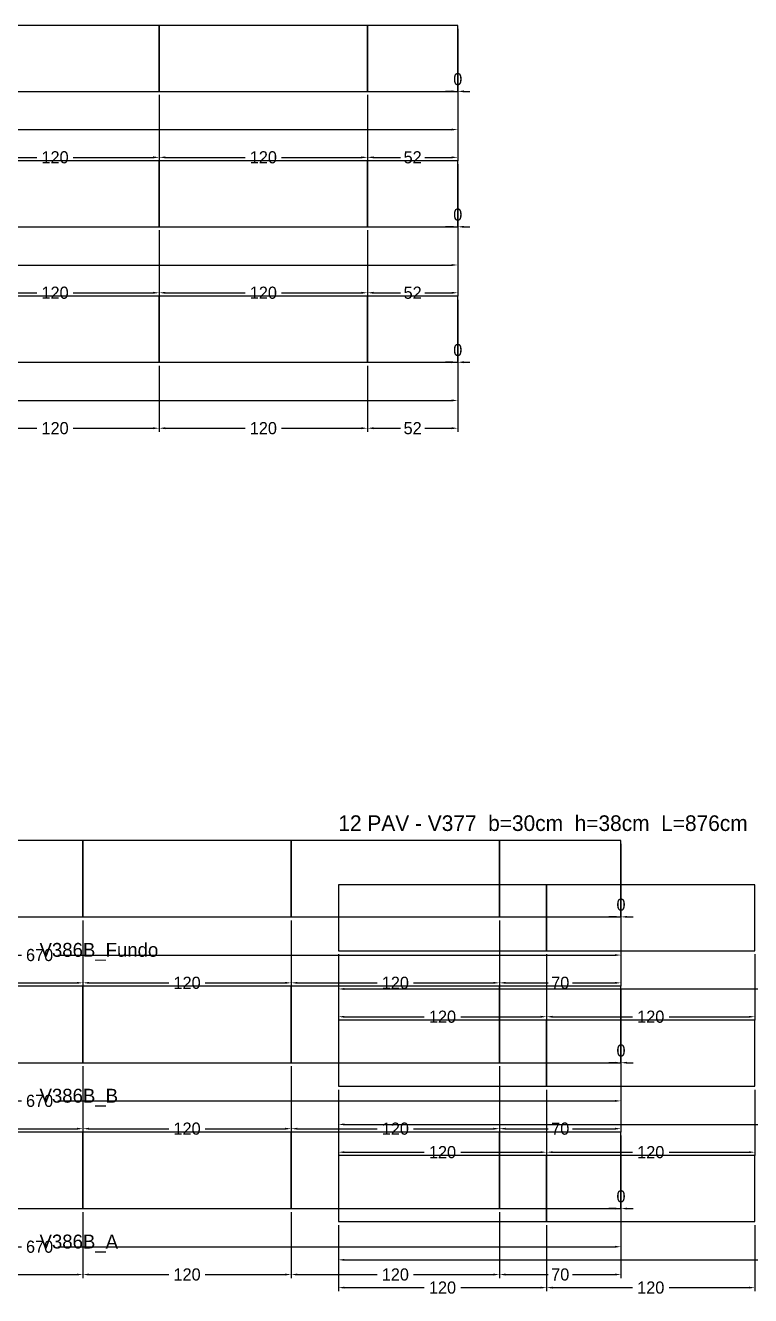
# Model space of a CAD drawing. Header units: metres. Extents: x 180 to 6304, y -11808 to -336.
# Drawn here: x 1199 to 1617, y -5176 to -4444 of the extents above; entities that cross this region are included whole.
import ezdxf

# ---------------------------------------------------------------- set-up
doc = ezdxf.new("R2010")
doc.units = ezdxf.units.M
doc.layers.add('COTA', color=3, linetype='Continuous')
doc.dimstyles.new('COTA_VIG', dxfattribs={"dimtxt": 7, "dimasz": 3.5, "dimexe": 2, "dimexo": 2, "dimgap": 1.5, "dimtad": 1, "dimdec": 1, "dimcen": 2.5, "dimclrd": 3, "dimclre": 3, "dimclrt": 3, "dimazin": 3, "dimtfac": 1, "dimtmove": 0, "dimatfit": 3})

# ---------------------------------------------------------------- blocks, each defined once
blk = doc.blocks.new('_CLOSEDFILLED')
at = {"color": 0, "linetype": 'BYBLOCK'}
blk.add_solid([(-1, 0.16), (0, 0), (-1, -0.16)], dxfattribs=at)
blk = doc.blocks.new('*D1075')
at = {"color": 3}
for p, q in [((796.02, -4640.5), (796.02, -4662.5)), ((1448.02, -4640.5), (1448.02, -4662.5)), ((799.52, -4660.5), (1111.52, -4660.5)), ((1132.52, -4660.5), (1444.52, -4660.5))]:
    blk.add_line(p, q, dxfattribs=at)
at = {"layer": 'Defpoints'}
for p in [(796.02, -4638.5), (1448.02, -4638.5), (796.02, -4660.5)]:
    blk.add_point(p, dxfattribs=at)
at = {"layer": 'COTA', "color": 3, "xscale": 3.5, "yscale": 3.5, "rotation": 180}
blk.add_blockref('_CLOSEDFILLED', (796.02, -4660.5), dxfattribs=at)
at = {"layer": 'COTA', "color": 3, "xscale": 3.5, "yscale": 3.5}
blk.add_blockref('_CLOSEDFILLED', (1448.02, -4660.5), dxfattribs=at)
at = {"layer": 'COTA', "color": 3, "insert": (1122.02, -4660.5), "char_height": 7, "attachment_point": 5}
blk.add_mtext('652', dxfattribs=at)
blk = doc.blocks.new('*D1079')
at = {"color": 3}
for p, q in [((1156.02, -4640.5), (1156.02, -4678.5)), ((1276.02, -4640.5), (1276.02, -4678.5)), ((1159.52, -4676.5), (1205.52, -4676.5)), ((1226.52, -4676.5), (1272.52, -4676.5))]:
    blk.add_line(p, q, dxfattribs=at)
at = {"layer": 'Defpoints'}
for p in [(1156.02, -4638.5), (1276.02, -4638.5), (1156.02, -4676.5)]:
    blk.add_point(p, dxfattribs=at)
at = {"layer": 'COTA', "color": 3, "xscale": 3.5, "yscale": 3.5, "rotation": 180}
blk.add_blockref('_CLOSEDFILLED', (1156.02, -4676.5), dxfattribs=at)
at = {"layer": 'COTA', "color": 3, "xscale": 3.5, "yscale": 3.5}
blk.add_blockref('_CLOSEDFILLED', (1276.02, -4676.5), dxfattribs=at)
at = {"layer": 'COTA', "color": 3, "insert": (1216.02, -4676.5), "char_height": 7, "attachment_point": 5}
blk.add_mtext('120', dxfattribs=at)
blk = doc.blocks.new('*D1080')
at = {"color": 3}
for p, q in [((1276.02, -4640.5), (1276.02, -4678.5)), ((1396.02, -4640.5), (1396.02, -4678.5)), ((1279.52, -4676.5), (1325.52, -4676.5)), ((1346.52, -4676.5), (1392.52, -4676.5))]:
    blk.add_line(p, q, dxfattribs=at)
at = {"layer": 'Defpoints'}
for p in [(1276.02, -4638.5), (1396.02, -4638.5), (1276.02, -4676.5)]:
    blk.add_point(p, dxfattribs=at)
at = {"layer": 'COTA', "color": 3, "xscale": 3.5, "yscale": 3.5, "rotation": 180}
blk.add_blockref('_CLOSEDFILLED', (1276.02, -4676.5), dxfattribs=at)
at = {"layer": 'COTA', "color": 3, "xscale": 3.5, "yscale": 3.5}
blk.add_blockref('_CLOSEDFILLED', (1396.02, -4676.5), dxfattribs=at)
at = {"layer": 'COTA', "color": 3, "insert": (1336.02, -4676.5), "char_height": 7, "attachment_point": 5}
blk.add_mtext('120', dxfattribs=at)
blk = doc.blocks.new('*D1081')
at = {"color": 3}
for p, q in [((1396.02, -4640.5), (1396.02, -4678.5)), ((1448.02, -4640.5), (1448.02, -4678.5)), ((1399.52, -4676.5), (1415.02, -4676.5)), ((1429.02, -4676.5), (1444.52, -4676.5))]:
    blk.add_line(p, q, dxfattribs=at)
at = {"layer": 'Defpoints'}
for p in [(1396.02, -4638.5), (1448.02, -4638.5), (1396.02, -4676.5)]:
    blk.add_point(p, dxfattribs=at)
at = {"layer": 'COTA', "color": 3, "xscale": 3.5, "yscale": 3.5, "rotation": 180}
blk.add_blockref('_CLOSEDFILLED', (1396.02, -4676.5), dxfattribs=at)
at = {"layer": 'COTA', "color": 3, "xscale": 3.5, "yscale": 3.5}
blk.add_blockref('_CLOSEDFILLED', (1448.02, -4676.5), dxfattribs=at)
at = {"layer": 'COTA', "color": 3, "insert": (1422.02, -4676.5), "char_height": 7, "attachment_point": 5}
blk.add_mtext('52', dxfattribs=at)
blk = doc.blocks.new('*D1083')
at = {"color": 3}
for p, q in [((796.02, -4562.5), (796.02, -4584.5)), ((1448.02, -4562.5), (1448.02, -4584.5)), ((799.52, -4582.5), (1111.52, -4582.5)), ((1132.52, -4582.5), (1444.52, -4582.5))]:
    blk.add_line(p, q, dxfattribs=at)
at = {"layer": 'Defpoints'}
for p in [(796.02, -4560.5), (1448.02, -4560.5), (796.02, -4582.5)]:
    blk.add_point(p, dxfattribs=at)
at = {"layer": 'COTA', "color": 3, "xscale": 3.5, "yscale": 3.5, "rotation": 180}
blk.add_blockref('_CLOSEDFILLED', (796.02, -4582.5), dxfattribs=at)
at = {"layer": 'COTA', "color": 3, "xscale": 3.5, "yscale": 3.5}
blk.add_blockref('_CLOSEDFILLED', (1448.02, -4582.5), dxfattribs=at)
at = {"layer": 'COTA', "color": 3, "insert": (1122.02, -4582.5), "char_height": 7, "attachment_point": 5}
blk.add_mtext('652', dxfattribs=at)
blk = doc.blocks.new('*D1087')
at = {"color": 3}
for p, q in [((1156.02, -4562.5), (1156.02, -4600.5)), ((1276.02, -4562.5), (1276.02, -4600.5)), ((1159.52, -4598.5), (1205.52, -4598.5)), ((1226.52, -4598.5), (1272.52, -4598.5))]:
    blk.add_line(p, q, dxfattribs=at)
at = {"layer": 'Defpoints'}
for p in [(1156.02, -4560.5), (1276.02, -4560.5), (1156.02, -4598.5)]:
    blk.add_point(p, dxfattribs=at)
at = {"layer": 'COTA', "color": 3, "xscale": 3.5, "yscale": 3.5, "rotation": 180}
blk.add_blockref('_CLOSEDFILLED', (1156.02, -4598.5), dxfattribs=at)
at = {"layer": 'COTA', "color": 3, "xscale": 3.5, "yscale": 3.5}
blk.add_blockref('_CLOSEDFILLED', (1276.02, -4598.5), dxfattribs=at)
at = {"layer": 'COTA', "color": 3, "insert": (1216.02, -4598.5), "char_height": 7, "attachment_point": 5}
blk.add_mtext('120', dxfattribs=at)
blk = doc.blocks.new('*D1088')
at = {"color": 3}
for p, q in [((1276.02, -4562.5), (1276.02, -4600.5)), ((1396.02, -4562.5), (1396.02, -4600.5)), ((1279.52, -4598.5), (1325.52, -4598.5)), ((1346.52, -4598.5), (1392.52, -4598.5))]:
    blk.add_line(p, q, dxfattribs=at)
at = {"layer": 'Defpoints'}
for p in [(1276.02, -4560.5), (1396.02, -4560.5), (1276.02, -4598.5)]:
    blk.add_point(p, dxfattribs=at)
at = {"layer": 'COTA', "color": 3, "xscale": 3.5, "yscale": 3.5, "rotation": 180}
blk.add_blockref('_CLOSEDFILLED', (1276.02, -4598.5), dxfattribs=at)
at = {"layer": 'COTA', "color": 3, "xscale": 3.5, "yscale": 3.5}
blk.add_blockref('_CLOSEDFILLED', (1396.02, -4598.5), dxfattribs=at)
at = {"layer": 'COTA', "color": 3, "insert": (1336.02, -4598.5), "char_height": 7, "attachment_point": 5}
blk.add_mtext('120', dxfattribs=at)
blk = doc.blocks.new('*D1089')
at = {"color": 3}
for p, q in [((1396.02, -4562.5), (1396.02, -4600.5)), ((1448.02, -4562.5), (1448.02, -4600.5)), ((1399.52, -4598.5), (1415.02, -4598.5)), ((1429.02, -4598.5), (1444.52, -4598.5))]:
    blk.add_line(p, q, dxfattribs=at)
at = {"layer": 'Defpoints'}
for p in [(1396.02, -4560.5), (1448.02, -4560.5), (1396.02, -4598.5)]:
    blk.add_point(p, dxfattribs=at)
at = {"layer": 'COTA', "color": 3, "xscale": 3.5, "yscale": 3.5, "rotation": 180}
blk.add_blockref('_CLOSEDFILLED', (1396.02, -4598.5), dxfattribs=at)
at = {"layer": 'COTA', "color": 3, "xscale": 3.5, "yscale": 3.5}
blk.add_blockref('_CLOSEDFILLED', (1448.02, -4598.5), dxfattribs=at)
at = {"layer": 'COTA', "color": 3, "insert": (1422.02, -4598.5), "char_height": 7, "attachment_point": 5}
blk.add_mtext('52', dxfattribs=at)
blk = doc.blocks.new('*D1091')
at = {"color": 3}
for p, q in [((796.02, -4484.5), (796.02, -4506.5)), ((1448.02, -4484.5), (1448.02, -4506.5)), ((799.52, -4504.5), (1111.52, -4504.5)), ((1132.52, -4504.5), (1444.52, -4504.5))]:
    blk.add_line(p, q, dxfattribs=at)
at = {"layer": 'Defpoints'}
for p in [(796.02, -4482.5), (1448.02, -4482.5), (796.02, -4504.5)]:
    blk.add_point(p, dxfattribs=at)
at = {"layer": 'COTA', "color": 3, "xscale": 3.5, "yscale": 3.5, "rotation": 180}
blk.add_blockref('_CLOSEDFILLED', (796.02, -4504.5), dxfattribs=at)
at = {"layer": 'COTA', "color": 3, "xscale": 3.5, "yscale": 3.5}
blk.add_blockref('_CLOSEDFILLED', (1448.02, -4504.5), dxfattribs=at)
at = {"layer": 'COTA', "color": 3, "insert": (1122.02, -4504.5), "char_height": 7, "attachment_point": 5}
blk.add_mtext('652', dxfattribs=at)
blk = doc.blocks.new('*D1095')
at = {"color": 3}
for p, q in [((1156.02, -4484.5), (1156.02, -4522.5)), ((1276.02, -4484.5), (1276.02, -4522.5)), ((1159.52, -4520.5), (1205.52, -4520.5)), ((1226.52, -4520.5), (1272.52, -4520.5))]:
    blk.add_line(p, q, dxfattribs=at)
at = {"layer": 'Defpoints'}
for p in [(1156.02, -4482.5), (1276.02, -4482.5), (1156.02, -4520.5)]:
    blk.add_point(p, dxfattribs=at)
at = {"layer": 'COTA', "color": 3, "xscale": 3.5, "yscale": 3.5, "rotation": 180}
blk.add_blockref('_CLOSEDFILLED', (1156.02, -4520.5), dxfattribs=at)
at = {"layer": 'COTA', "color": 3, "xscale": 3.5, "yscale": 3.5}
blk.add_blockref('_CLOSEDFILLED', (1276.02, -4520.5), dxfattribs=at)
at = {"layer": 'COTA', "color": 3, "insert": (1216.02, -4520.5), "char_height": 7, "attachment_point": 5}
blk.add_mtext('120', dxfattribs=at)
blk = doc.blocks.new('*D1096')
at = {"color": 3}
for p, q in [((1276.02, -4484.5), (1276.02, -4522.5)), ((1396.02, -4484.5), (1396.02, -4522.5)), ((1279.52, -4520.5), (1325.52, -4520.5)), ((1346.52, -4520.5), (1392.52, -4520.5))]:
    blk.add_line(p, q, dxfattribs=at)
at = {"layer": 'Defpoints'}
for p in [(1276.02, -4482.5), (1396.02, -4482.5), (1276.02, -4520.5)]:
    blk.add_point(p, dxfattribs=at)
at = {"layer": 'COTA', "color": 3, "xscale": 3.5, "yscale": 3.5, "rotation": 180}
blk.add_blockref('_CLOSEDFILLED', (1276.02, -4520.5), dxfattribs=at)
at = {"layer": 'COTA', "color": 3, "xscale": 3.5, "yscale": 3.5}
blk.add_blockref('_CLOSEDFILLED', (1396.02, -4520.5), dxfattribs=at)
at = {"layer": 'COTA', "color": 3, "insert": (1336.02, -4520.5), "char_height": 7, "attachment_point": 5}
blk.add_mtext('120', dxfattribs=at)
blk = doc.blocks.new('*D1097')
at = {"color": 3}
for p, q in [((1396.02, -4484.5), (1396.02, -4522.5)), ((1448.02, -4484.5), (1448.02, -4522.5)), ((1399.52, -4520.5), (1415.02, -4520.5)), ((1429.02, -4520.5), (1444.52, -4520.5))]:
    blk.add_line(p, q, dxfattribs=at)
at = {"layer": 'Defpoints'}
for p in [(1396.02, -4482.5), (1448.02, -4482.5), (1396.02, -4520.5)]:
    blk.add_point(p, dxfattribs=at)
at = {"layer": 'COTA', "color": 3, "xscale": 3.5, "yscale": 3.5, "rotation": 180}
blk.add_blockref('_CLOSEDFILLED', (1396.02, -4520.5), dxfattribs=at)
at = {"layer": 'COTA', "color": 3, "xscale": 3.5, "yscale": 3.5}
blk.add_blockref('_CLOSEDFILLED', (1448.02, -4520.5), dxfattribs=at)
at = {"layer": 'COTA', "color": 3, "insert": (1422.02, -4520.5), "char_height": 7, "attachment_point": 5}
blk.add_mtext('52', dxfattribs=at)
blk = doc.blocks.new('*D1171')
at = {"color": 3}
for p, q in [((1379.23, -5135.47), (1379.23, -5157.47)), ((2255.23, -5135.47), (2255.23, -5157.47)), ((1382.73, -5155.47), (1806.73, -5155.47)), ((1827.73, -5155.47), (2251.73, -5155.47))]:
    blk.add_line(p, q, dxfattribs=at)
at = {"layer": 'Defpoints'}
for p in [(1379.23, -5133.47), (2255.23, -5133.47), (1379.23, -5155.47)]:
    blk.add_point(p, dxfattribs=at)
at = {"layer": 'COTA', "color": 3, "xscale": 3.5, "yscale": 3.5, "rotation": 180}
blk.add_blockref('_CLOSEDFILLED', (1379.23, -5155.47), dxfattribs=at)
at = {"layer": 'COTA', "color": 3, "xscale": 3.5, "yscale": 3.5}
blk.add_blockref('_CLOSEDFILLED', (2255.23, -5155.47), dxfattribs=at)
at = {"layer": 'COTA', "color": 3, "insert": (1817.23, -5155.47), "char_height": 7, "attachment_point": 5}
blk.add_mtext('876', dxfattribs=at)
blk = doc.blocks.new('*D1172')
at = {"color": 3}
for p, q in [((1379.23, -5135.47), (1379.23, -5173.47)), ((1499.23, -5135.47), (1499.23, -5173.47)), ((1382.73, -5171.47), (1428.73, -5171.47)), ((1449.73, -5171.47), (1495.73, -5171.47))]:
    blk.add_line(p, q, dxfattribs=at)
at = {"layer": 'Defpoints'}
for p in [(1379.23, -5133.47), (1499.23, -5133.47), (1379.23, -5171.47)]:
    blk.add_point(p, dxfattribs=at)
at = {"layer": 'COTA', "color": 3, "xscale": 3.5, "yscale": 3.5, "rotation": 180}
blk.add_blockref('_CLOSEDFILLED', (1379.23, -5171.47), dxfattribs=at)
at = {"layer": 'COTA', "color": 3, "xscale": 3.5, "yscale": 3.5}
blk.add_blockref('_CLOSEDFILLED', (1499.23, -5171.47), dxfattribs=at)
at = {"layer": 'COTA', "color": 3, "insert": (1439.23, -5171.47), "char_height": 7, "attachment_point": 5}
blk.add_mtext('120', dxfattribs=at)
blk = doc.blocks.new('*D1173')
at = {"color": 3}
for p, q in [((1499.23, -5135.47), (1499.23, -5173.47)), ((1619.23, -5135.47), (1619.23, -5173.47)), ((1502.73, -5171.47), (1548.73, -5171.47)), ((1569.73, -5171.47), (1615.73, -5171.47))]:
    blk.add_line(p, q, dxfattribs=at)
at = {"layer": 'Defpoints'}
for p in [(1499.23, -5133.47), (1619.23, -5133.47), (1499.23, -5171.47)]:
    blk.add_point(p, dxfattribs=at)
at = {"layer": 'COTA', "color": 3, "xscale": 3.5, "yscale": 3.5, "rotation": 180}
blk.add_blockref('_CLOSEDFILLED', (1499.23, -5171.47), dxfattribs=at)
at = {"layer": 'COTA', "color": 3, "xscale": 3.5, "yscale": 3.5}
blk.add_blockref('_CLOSEDFILLED', (1619.23, -5171.47), dxfattribs=at)
at = {"layer": 'COTA', "color": 3, "insert": (1559.23, -5171.47), "char_height": 7, "attachment_point": 5}
blk.add_mtext('120', dxfattribs=at)
blk = doc.blocks.new('*D1181')
at = {"color": 3}
for p, q in [((1379.23, -5057.47), (1379.23, -5079.47)), ((2255.23, -5057.47), (2255.23, -5079.47)), ((1382.73, -5077.47), (1806.73, -5077.47)), ((1827.73, -5077.47), (2251.73, -5077.47))]:
    blk.add_line(p, q, dxfattribs=at)
at = {"layer": 'Defpoints'}
for p in [(1379.23, -5055.47), (2255.23, -5055.47), (1379.23, -5077.47)]:
    blk.add_point(p, dxfattribs=at)
at = {"layer": 'COTA', "color": 3, "xscale": 3.5, "yscale": 3.5, "rotation": 180}
blk.add_blockref('_CLOSEDFILLED', (1379.23, -5077.47), dxfattribs=at)
at = {"layer": 'COTA', "color": 3, "xscale": 3.5, "yscale": 3.5}
blk.add_blockref('_CLOSEDFILLED', (2255.23, -5077.47), dxfattribs=at)
at = {"layer": 'COTA', "color": 3, "insert": (1817.23, -5077.47), "char_height": 7, "attachment_point": 5}
blk.add_mtext('876', dxfattribs=at)
blk = doc.blocks.new('*D1182')
at = {"color": 3}
for p, q in [((1379.23, -5057.47), (1379.23, -5095.47)), ((1499.23, -5057.47), (1499.23, -5095.47)), ((1382.73, -5093.47), (1428.73, -5093.47)), ((1449.73, -5093.47), (1495.73, -5093.47))]:
    blk.add_line(p, q, dxfattribs=at)
at = {"layer": 'Defpoints'}
for p in [(1379.23, -5055.47), (1499.23, -5055.47), (1379.23, -5093.47)]:
    blk.add_point(p, dxfattribs=at)
at = {"layer": 'COTA', "color": 3, "xscale": 3.5, "yscale": 3.5, "rotation": 180}
blk.add_blockref('_CLOSEDFILLED', (1379.23, -5093.47), dxfattribs=at)
at = {"layer": 'COTA', "color": 3, "xscale": 3.5, "yscale": 3.5}
blk.add_blockref('_CLOSEDFILLED', (1499.23, -5093.47), dxfattribs=at)
at = {"layer": 'COTA', "color": 3, "insert": (1439.23, -5093.47), "char_height": 7, "attachment_point": 5}
blk.add_mtext('120', dxfattribs=at)
blk = doc.blocks.new('*D1183')
at = {"color": 3}
for p, q in [((1499.23, -5057.47), (1499.23, -5095.47)), ((1619.23, -5057.47), (1619.23, -5095.47)), ((1502.73, -5093.47), (1548.73, -5093.47)), ((1569.73, -5093.47), (1615.73, -5093.47))]:
    blk.add_line(p, q, dxfattribs=at)
at = {"layer": 'Defpoints'}
for p in [(1499.23, -5055.47), (1619.23, -5055.47), (1499.23, -5093.47)]:
    blk.add_point(p, dxfattribs=at)
at = {"layer": 'COTA', "color": 3, "xscale": 3.5, "yscale": 3.5, "rotation": 180}
blk.add_blockref('_CLOSEDFILLED', (1499.23, -5093.47), dxfattribs=at)
at = {"layer": 'COTA', "color": 3, "xscale": 3.5, "yscale": 3.5}
blk.add_blockref('_CLOSEDFILLED', (1619.23, -5093.47), dxfattribs=at)
at = {"layer": 'COTA', "color": 3, "insert": (1559.23, -5093.47), "char_height": 7, "attachment_point": 5}
blk.add_mtext('120', dxfattribs=at)
blk = doc.blocks.new('*D1191')
at = {"color": 3}
for p, q in [((1379.23, -4979.47), (1379.23, -5001.47)), ((2255.23, -4979.47), (2255.23, -5001.47)), ((1382.73, -4999.47), (1806.73, -4999.47)), ((1827.73, -4999.47), (2251.73, -4999.47))]:
    blk.add_line(p, q, dxfattribs=at)
at = {"layer": 'Defpoints'}
for p in [(1379.23, -4977.47), (2255.23, -4977.47), (1379.23, -4999.47)]:
    blk.add_point(p, dxfattribs=at)
at = {"layer": 'COTA', "color": 3, "xscale": 3.5, "yscale": 3.5, "rotation": 180}
blk.add_blockref('_CLOSEDFILLED', (1379.23, -4999.47), dxfattribs=at)
at = {"layer": 'COTA', "color": 3, "xscale": 3.5, "yscale": 3.5}
blk.add_blockref('_CLOSEDFILLED', (2255.23, -4999.47), dxfattribs=at)
at = {"layer": 'COTA', "color": 3, "insert": (1817.23, -4999.47), "char_height": 7, "attachment_point": 5}
blk.add_mtext('876', dxfattribs=at)
blk = doc.blocks.new('*D1192')
at = {"color": 3}
for p, q in [((1379.23, -4979.47), (1379.23, -5017.47)), ((1499.23, -4979.47), (1499.23, -5017.47)), ((1382.73, -5015.47), (1428.73, -5015.47)), ((1449.73, -5015.47), (1495.73, -5015.47))]:
    blk.add_line(p, q, dxfattribs=at)
at = {"layer": 'Defpoints'}
for p in [(1379.23, -4977.47), (1499.23, -4977.47), (1379.23, -5015.47)]:
    blk.add_point(p, dxfattribs=at)
at = {"layer": 'COTA', "color": 3, "xscale": 3.5, "yscale": 3.5, "rotation": 180}
blk.add_blockref('_CLOSEDFILLED', (1379.23, -5015.47), dxfattribs=at)
at = {"layer": 'COTA', "color": 3, "xscale": 3.5, "yscale": 3.5}
blk.add_blockref('_CLOSEDFILLED', (1499.23, -5015.47), dxfattribs=at)
at = {"layer": 'COTA', "color": 3, "insert": (1439.23, -5015.47), "char_height": 7, "attachment_point": 5}
blk.add_mtext('120', dxfattribs=at)
blk = doc.blocks.new('*D1193')
at = {"color": 3}
for p, q in [((1499.23, -4979.47), (1499.23, -5017.47)), ((1619.23, -4979.47), (1619.23, -5017.47)), ((1502.73, -5015.47), (1548.73, -5015.47)), ((1569.73, -5015.47), (1615.73, -5015.47))]:
    blk.add_line(p, q, dxfattribs=at)
at = {"layer": 'Defpoints'}
for p in [(1499.23, -4977.47), (1619.23, -4977.47), (1499.23, -5015.47)]:
    blk.add_point(p, dxfattribs=at)
at = {"layer": 'COTA', "color": 3, "xscale": 3.5, "yscale": 3.5, "rotation": 180}
blk.add_blockref('_CLOSEDFILLED', (1499.23, -5015.47), dxfattribs=at)
at = {"layer": 'COTA', "color": 3, "xscale": 3.5, "yscale": 3.5}
blk.add_blockref('_CLOSEDFILLED', (1619.23, -5015.47), dxfattribs=at)
at = {"layer": 'COTA', "color": 3, "insert": (1559.23, -5015.47), "char_height": 7, "attachment_point": 5}
blk.add_mtext('120', dxfattribs=at)
blk = doc.blocks.new('*D1369')
at = {"color": 3}
for p, q in [((872.07, -5127.94), (872.07, -5149.94)), ((1542.07, -5127.94), (1542.07, -5149.94)), ((875.57, -5147.94), (1196.57, -5147.94)), ((1217.57, -5147.94), (1538.57, -5147.94))]:
    blk.add_line(p, q, dxfattribs=at)
at = {"layer": 'Defpoints'}
for p in [(872.07, -5125.94), (1542.07, -5125.94), (872.07, -5147.94)]:
    blk.add_point(p, dxfattribs=at)
at = {"layer": 'COTA', "color": 3, "xscale": 3.5, "yscale": 3.5, "rotation": 180}
blk.add_blockref('_CLOSEDFILLED', (872.07, -5147.94), dxfattribs=at)
at = {"layer": 'COTA', "color": 3, "xscale": 3.5, "yscale": 3.5}
blk.add_blockref('_CLOSEDFILLED', (1542.07, -5147.94), dxfattribs=at)
at = {"layer": 'COTA', "color": 3, "insert": (1207.07, -5147.94), "char_height": 7, "attachment_point": 5}
blk.add_mtext('670', dxfattribs=at)
blk = doc.blocks.new('*D1372')
at = {"color": 3}
for p, q in [((1112.07, -5127.94), (1112.07, -5165.94)), ((1232.07, -5127.94), (1232.07, -5165.94)), ((1115.57, -5163.94), (1161.57, -5163.94)), ((1182.57, -5163.94), (1228.57, -5163.94))]:
    blk.add_line(p, q, dxfattribs=at)
at = {"layer": 'Defpoints'}
for p in [(1112.07, -5125.94), (1232.07, -5125.94), (1112.07, -5163.94)]:
    blk.add_point(p, dxfattribs=at)
at = {"layer": 'COTA', "color": 3, "xscale": 3.5, "yscale": 3.5, "rotation": 180}
blk.add_blockref('_CLOSEDFILLED', (1112.07, -5163.94), dxfattribs=at)
at = {"layer": 'COTA', "color": 3, "xscale": 3.5, "yscale": 3.5}
blk.add_blockref('_CLOSEDFILLED', (1232.07, -5163.94), dxfattribs=at)
at = {"layer": 'COTA', "color": 3, "insert": (1172.07, -5163.94), "char_height": 7, "attachment_point": 5}
blk.add_mtext('120', dxfattribs=at)
blk = doc.blocks.new('*D1373')
at = {"color": 3}
for p, q in [((1232.07, -5127.94), (1232.07, -5165.94)), ((1352.07, -5127.94), (1352.07, -5165.94)), ((1235.57, -5163.94), (1281.57, -5163.94)), ((1302.57, -5163.94), (1348.57, -5163.94))]:
    blk.add_line(p, q, dxfattribs=at)
at = {"layer": 'Defpoints'}
for p in [(1232.07, -5125.94), (1352.07, -5125.94), (1232.07, -5163.94)]:
    blk.add_point(p, dxfattribs=at)
at = {"layer": 'COTA', "color": 3, "xscale": 3.5, "yscale": 3.5, "rotation": 180}
blk.add_blockref('_CLOSEDFILLED', (1232.07, -5163.94), dxfattribs=at)
at = {"layer": 'COTA', "color": 3, "xscale": 3.5, "yscale": 3.5}
blk.add_blockref('_CLOSEDFILLED', (1352.07, -5163.94), dxfattribs=at)
at = {"layer": 'COTA', "color": 3, "insert": (1292.07, -5163.94), "char_height": 7, "attachment_point": 5}
blk.add_mtext('120', dxfattribs=at)
blk = doc.blocks.new('*D1374')
at = {"color": 3}
for p, q in [((1352.07, -5127.94), (1352.07, -5165.94)), ((1472.07, -5127.94), (1472.07, -5165.94)), ((1355.57, -5163.94), (1401.57, -5163.94)), ((1422.57, -5163.94), (1468.57, -5163.94))]:
    blk.add_line(p, q, dxfattribs=at)
at = {"layer": 'Defpoints'}
for p in [(1352.07, -5125.94), (1472.07, -5125.94), (1352.07, -5163.94)]:
    blk.add_point(p, dxfattribs=at)
at = {"layer": 'COTA', "color": 3, "xscale": 3.5, "yscale": 3.5, "rotation": 180}
blk.add_blockref('_CLOSEDFILLED', (1352.07, -5163.94), dxfattribs=at)
at = {"layer": 'COTA', "color": 3, "xscale": 3.5, "yscale": 3.5}
blk.add_blockref('_CLOSEDFILLED', (1472.07, -5163.94), dxfattribs=at)
at = {"layer": 'COTA', "color": 3, "insert": (1412.07, -5163.94), "char_height": 7, "attachment_point": 5}
blk.add_mtext('120', dxfattribs=at)
blk = doc.blocks.new('*D1375')
at = {"color": 3}
for p, q in [((1472.07, -5127.94), (1472.07, -5165.94)), ((1542.07, -5127.94), (1542.07, -5165.94)), ((1475.57, -5163.94), (1500.07, -5163.94)), ((1514.07, -5163.94), (1538.57, -5163.94))]:
    blk.add_line(p, q, dxfattribs=at)
at = {"layer": 'Defpoints'}
for p in [(1472.07, -5125.94), (1542.07, -5125.94), (1472.07, -5163.94)]:
    blk.add_point(p, dxfattribs=at)
at = {"layer": 'COTA', "color": 3, "xscale": 3.5, "yscale": 3.5, "rotation": 180}
blk.add_blockref('_CLOSEDFILLED', (1472.07, -5163.94), dxfattribs=at)
at = {"layer": 'COTA', "color": 3, "xscale": 3.5, "yscale": 3.5}
blk.add_blockref('_CLOSEDFILLED', (1542.07, -5163.94), dxfattribs=at)
at = {"layer": 'COTA', "color": 3, "insert": (1507.07, -5163.94), "char_height": 7, "attachment_point": 5}
blk.add_mtext('70', dxfattribs=at)
blk = doc.blocks.new('*D1377')
at = {"color": 3}
for p, q in [((872.07, -5043.94), (872.07, -5065.94)), ((1542.07, -5043.94), (1542.07, -5065.94)), ((875.57, -5063.94), (1196.57, -5063.94)), ((1217.57, -5063.94), (1538.57, -5063.94))]:
    blk.add_line(p, q, dxfattribs=at)
at = {"layer": 'Defpoints'}
for p in [(872.07, -5041.94), (1542.07, -5041.94), (872.07, -5063.94)]:
    blk.add_point(p, dxfattribs=at)
at = {"layer": 'COTA', "color": 3, "xscale": 3.5, "yscale": 3.5, "rotation": 180}
blk.add_blockref('_CLOSEDFILLED', (872.07, -5063.94), dxfattribs=at)
at = {"layer": 'COTA', "color": 3, "xscale": 3.5, "yscale": 3.5}
blk.add_blockref('_CLOSEDFILLED', (1542.07, -5063.94), dxfattribs=at)
at = {"layer": 'COTA', "color": 3, "insert": (1207.07, -5063.94), "char_height": 7, "attachment_point": 5}
blk.add_mtext('670', dxfattribs=at)
blk = doc.blocks.new('*D1380')
at = {"color": 3}
for p, q in [((1112.07, -5043.94), (1112.07, -5081.94)), ((1232.07, -5043.94), (1232.07, -5081.94)), ((1115.57, -5079.94), (1161.57, -5079.94)), ((1182.57, -5079.94), (1228.57, -5079.94))]:
    blk.add_line(p, q, dxfattribs=at)
at = {"layer": 'Defpoints'}
for p in [(1112.07, -5041.94), (1232.07, -5041.94), (1112.07, -5079.94)]:
    blk.add_point(p, dxfattribs=at)
at = {"layer": 'COTA', "color": 3, "xscale": 3.5, "yscale": 3.5, "rotation": 180}
blk.add_blockref('_CLOSEDFILLED', (1112.07, -5079.94), dxfattribs=at)
at = {"layer": 'COTA', "color": 3, "xscale": 3.5, "yscale": 3.5}
blk.add_blockref('_CLOSEDFILLED', (1232.07, -5079.94), dxfattribs=at)
at = {"layer": 'COTA', "color": 3, "insert": (1172.07, -5079.94), "char_height": 7, "attachment_point": 5}
blk.add_mtext('120', dxfattribs=at)
blk = doc.blocks.new('*D1381')
at = {"color": 3}
for p, q in [((1232.07, -5043.94), (1232.07, -5081.94)), ((1352.07, -5043.94), (1352.07, -5081.94)), ((1235.57, -5079.94), (1281.57, -5079.94)), ((1302.57, -5079.94), (1348.57, -5079.94))]:
    blk.add_line(p, q, dxfattribs=at)
at = {"layer": 'Defpoints'}
for p in [(1232.07, -5041.94), (1352.07, -5041.94), (1232.07, -5079.94)]:
    blk.add_point(p, dxfattribs=at)
at = {"layer": 'COTA', "color": 3, "xscale": 3.5, "yscale": 3.5, "rotation": 180}
blk.add_blockref('_CLOSEDFILLED', (1232.07, -5079.94), dxfattribs=at)
at = {"layer": 'COTA', "color": 3, "xscale": 3.5, "yscale": 3.5}
blk.add_blockref('_CLOSEDFILLED', (1352.07, -5079.94), dxfattribs=at)
at = {"layer": 'COTA', "color": 3, "insert": (1292.07, -5079.94), "char_height": 7, "attachment_point": 5}
blk.add_mtext('120', dxfattribs=at)
blk = doc.blocks.new('*D1382')
at = {"color": 3}
for p, q in [((1352.07, -5043.94), (1352.07, -5081.94)), ((1472.07, -5043.94), (1472.07, -5081.94)), ((1355.57, -5079.94), (1401.57, -5079.94)), ((1422.57, -5079.94), (1468.57, -5079.94))]:
    blk.add_line(p, q, dxfattribs=at)
at = {"layer": 'Defpoints'}
for p in [(1352.07, -5041.94), (1472.07, -5041.94), (1352.07, -5079.94)]:
    blk.add_point(p, dxfattribs=at)
at = {"layer": 'COTA', "color": 3, "xscale": 3.5, "yscale": 3.5, "rotation": 180}
blk.add_blockref('_CLOSEDFILLED', (1352.07, -5079.94), dxfattribs=at)
at = {"layer": 'COTA', "color": 3, "xscale": 3.5, "yscale": 3.5}
blk.add_blockref('_CLOSEDFILLED', (1472.07, -5079.94), dxfattribs=at)
at = {"layer": 'COTA', "color": 3, "insert": (1412.07, -5079.94), "char_height": 7, "attachment_point": 5}
blk.add_mtext('120', dxfattribs=at)
blk = doc.blocks.new('*D1383')
at = {"color": 3}
for p, q in [((1472.07, -5043.94), (1472.07, -5081.94)), ((1542.07, -5043.94), (1542.07, -5081.94)), ((1475.57, -5079.94), (1500.07, -5079.94)), ((1514.07, -5079.94), (1538.57, -5079.94))]:
    blk.add_line(p, q, dxfattribs=at)
at = {"layer": 'Defpoints'}
for p in [(1472.07, -5041.94), (1542.07, -5041.94), (1472.07, -5079.94)]:
    blk.add_point(p, dxfattribs=at)
at = {"layer": 'COTA', "color": 3, "xscale": 3.5, "yscale": 3.5, "rotation": 180}
blk.add_blockref('_CLOSEDFILLED', (1472.07, -5079.94), dxfattribs=at)
at = {"layer": 'COTA', "color": 3, "xscale": 3.5, "yscale": 3.5}
blk.add_blockref('_CLOSEDFILLED', (1542.07, -5079.94), dxfattribs=at)
at = {"layer": 'COTA', "color": 3, "insert": (1507.07, -5079.94), "char_height": 7, "attachment_point": 5}
blk.add_mtext('70', dxfattribs=at)
blk = doc.blocks.new('*D1385')
at = {"color": 3}
for p, q in [((872.07, -4959.94), (872.07, -4981.94)), ((1542.07, -4959.94), (1542.07, -4981.94)), ((875.57, -4979.94), (1196.57, -4979.94)), ((1217.57, -4979.94), (1538.57, -4979.94))]:
    blk.add_line(p, q, dxfattribs=at)
at = {"layer": 'Defpoints'}
for p in [(872.07, -4957.94), (1542.07, -4957.94), (872.07, -4979.94)]:
    blk.add_point(p, dxfattribs=at)
at = {"layer": 'COTA', "color": 3, "xscale": 3.5, "yscale": 3.5, "rotation": 180}
blk.add_blockref('_CLOSEDFILLED', (872.07, -4979.94), dxfattribs=at)
at = {"layer": 'COTA', "color": 3, "xscale": 3.5, "yscale": 3.5}
blk.add_blockref('_CLOSEDFILLED', (1542.07, -4979.94), dxfattribs=at)
at = {"layer": 'COTA', "color": 3, "insert": (1207.07, -4979.94), "char_height": 7, "attachment_point": 5}
blk.add_mtext('670', dxfattribs=at)
blk = doc.blocks.new('*D1388')
at = {"color": 3}
for p, q in [((1112.07, -4959.94), (1112.07, -4997.94)), ((1232.07, -4959.94), (1232.07, -4997.94)), ((1115.57, -4995.94), (1161.57, -4995.94)), ((1182.57, -4995.94), (1228.57, -4995.94))]:
    blk.add_line(p, q, dxfattribs=at)
at = {"layer": 'Defpoints'}
for p in [(1112.07, -4957.94), (1232.07, -4957.94), (1112.07, -4995.94)]:
    blk.add_point(p, dxfattribs=at)
at = {"layer": 'COTA', "color": 3, "xscale": 3.5, "yscale": 3.5, "rotation": 180}
blk.add_blockref('_CLOSEDFILLED', (1112.07, -4995.94), dxfattribs=at)
at = {"layer": 'COTA', "color": 3, "xscale": 3.5, "yscale": 3.5}
blk.add_blockref('_CLOSEDFILLED', (1232.07, -4995.94), dxfattribs=at)
at = {"layer": 'COTA', "color": 3, "insert": (1172.07, -4995.94), "char_height": 7, "attachment_point": 5}
blk.add_mtext('120', dxfattribs=at)
blk = doc.blocks.new('*D1389')
at = {"color": 3}
for p, q in [((1232.07, -4959.94), (1232.07, -4997.94)), ((1352.07, -4959.94), (1352.07, -4997.94)), ((1235.57, -4995.94), (1281.57, -4995.94)), ((1302.57, -4995.94), (1348.57, -4995.94))]:
    blk.add_line(p, q, dxfattribs=at)
at = {"layer": 'Defpoints'}
for p in [(1232.07, -4957.94), (1352.07, -4957.94), (1232.07, -4995.94)]:
    blk.add_point(p, dxfattribs=at)
at = {"layer": 'COTA', "color": 3, "xscale": 3.5, "yscale": 3.5, "rotation": 180}
blk.add_blockref('_CLOSEDFILLED', (1232.07, -4995.94), dxfattribs=at)
at = {"layer": 'COTA', "color": 3, "xscale": 3.5, "yscale": 3.5}
blk.add_blockref('_CLOSEDFILLED', (1352.07, -4995.94), dxfattribs=at)
at = {"layer": 'COTA', "color": 3, "insert": (1292.07, -4995.94), "char_height": 7, "attachment_point": 5}
blk.add_mtext('120', dxfattribs=at)
blk = doc.blocks.new('*D1390')
at = {"color": 3}
for p, q in [((1352.07, -4959.94), (1352.07, -4997.94)), ((1472.07, -4959.94), (1472.07, -4997.94)), ((1355.57, -4995.94), (1401.57, -4995.94)), ((1422.57, -4995.94), (1468.57, -4995.94))]:
    blk.add_line(p, q, dxfattribs=at)
at = {"layer": 'Defpoints'}
for p in [(1352.07, -4957.94), (1472.07, -4957.94), (1352.07, -4995.94)]:
    blk.add_point(p, dxfattribs=at)
at = {"layer": 'COTA', "color": 3, "xscale": 3.5, "yscale": 3.5, "rotation": 180}
blk.add_blockref('_CLOSEDFILLED', (1352.07, -4995.94), dxfattribs=at)
at = {"layer": 'COTA', "color": 3, "xscale": 3.5, "yscale": 3.5}
blk.add_blockref('_CLOSEDFILLED', (1472.07, -4995.94), dxfattribs=at)
at = {"layer": 'COTA', "color": 3, "insert": (1412.07, -4995.94), "char_height": 7, "attachment_point": 5}
blk.add_mtext('120', dxfattribs=at)
blk = doc.blocks.new('*D1391')
at = {"color": 3}
for p, q in [((1472.07, -4959.94), (1472.07, -4997.94)), ((1542.07, -4959.94), (1542.07, -4997.94)), ((1475.57, -4995.94), (1500.07, -4995.94)), ((1514.07, -4995.94), (1538.57, -4995.94))]:
    blk.add_line(p, q, dxfattribs=at)
at = {"layer": 'Defpoints'}
for p in [(1472.07, -4957.94), (1542.07, -4957.94), (1472.07, -4995.94)]:
    blk.add_point(p, dxfattribs=at)
at = {"layer": 'COTA', "color": 3, "xscale": 3.5, "yscale": 3.5, "rotation": 180}
blk.add_blockref('_CLOSEDFILLED', (1472.07, -4995.94), dxfattribs=at)
at = {"layer": 'COTA', "color": 3, "xscale": 3.5, "yscale": 3.5}
blk.add_blockref('_CLOSEDFILLED', (1542.07, -4995.94), dxfattribs=at)
at = {"layer": 'COTA', "color": 3, "insert": (1507.07, -4995.94), "char_height": 7, "attachment_point": 5}
blk.add_mtext('70', dxfattribs=at)

msp = doc.modelspace()

# ---------------------------------------------------------------- linework, layer by layer
at = {"layer": 'Paineis'}
for points in [[(1156.02, -4482.5), (1276.02, -4482.5), (1276.02, -4444.5), (1156.02, -4444.5)], [(1276.02, -4482.5), (1396.02, -4482.5), (1396.02, -4444.5), (1276.02, -4444.5)], [(1396.02, -4482.5), (1448.02, -4482.5), (1448.02, -4444.5), (1396.02, -4444.5)], [(1156.02, -4560.5), (1276.02, -4560.5), (1276.02, -4522.5), (1156.02, -4522.5)], [(1276.02, -4560.5), (1396.02, -4560.5), (1396.02, -4522.5), (1276.02, -4522.5)], [(1396.02, -4560.5), (1448.02, -4560.5), (1448.02, -4522.5), (1396.02, -4522.5)], [(1156.02, -4638.5), (1276.02, -4638.5), (1276.02, -4600.5), (1156.02, -4600.5)], [(1276.02, -4638.5), (1396.02, -4638.5), (1396.02, -4600.5), (1276.02, -4600.5)], [(1396.02, -4638.5), (1448.02, -4638.5), (1448.02, -4600.5), (1396.02, -4600.5)], [(1112.07, -4957.94), (1232.07, -4957.94), (1232.07, -4913.94), (1112.07, -4913.94)], [(1232.07, -4957.94), (1352.07, -4957.94), (1352.07, -4913.94), (1232.07, -4913.94)], [(1352.07, -4957.94), (1472.07, -4957.94), (1472.07, -4913.94), (1352.07, -4913.94)], [(1472.07, -4957.94), (1542.07, -4957.94), (1542.07, -4913.94), (1472.07, -4913.94)], [(1379.23, -4977.47), (1499.23, -4977.47), (1499.23, -4939.47), (1379.23, -4939.47)], [(1499.23, -4977.47), (1619.23, -4977.47), (1619.23, -4939.47), (1499.23, -4939.47)], [(1112.07, -5041.94), (1232.07, -5041.94), (1232.07, -4997.94), (1112.07, -4997.94)], [(1232.07, -5041.94), (1352.07, -5041.94), (1352.07, -4997.94), (1232.07, -4997.94)], [(1352.07, -5041.94), (1472.07, -5041.94), (1472.07, -4997.94), (1352.07, -4997.94)], [(1472.07, -5041.94), (1542.07, -5041.94), (1542.07, -4997.94), (1472.07, -4997.94)], [(1379.23, -5055.47), (1499.23, -5055.47), (1499.23, -5017.47), (1379.23, -5017.47)], [(1499.23, -5055.47), (1619.23, -5055.47), (1619.23, -5017.47), (1499.23, -5017.47)], [(1112.07, -5125.94), (1232.07, -5125.94), (1232.07, -5081.94), (1112.07, -5081.94)], [(1232.07, -5125.94), (1352.07, -5125.94), (1352.07, -5081.94), (1232.07, -5081.94)], [(1352.07, -5125.94), (1472.07, -5125.94), (1472.07, -5081.94), (1352.07, -5081.94)], [(1472.07, -5125.94), (1542.07, -5125.94), (1542.07, -5081.94), (1472.07, -5081.94)], [(1379.23, -5133.47), (1499.23, -5133.47), (1499.23, -5095.47), (1379.23, -5095.47)], [(1499.23, -5133.47), (1619.23, -5133.47), (1619.23, -5095.47), (1499.23, -5095.47)]]:
    msp.add_lwpolyline(points, close=True, dxfattribs=at)

# ---------------------------------------------------------------- texts
at = {"layer": 'NOMENCLATURA', "insert": (1379.23, -4899.47), "char_height": 9, "attachment_point": 1}
msp.add_mtext('12 PAV - V377  b=30cm  h=38cm  L=876cm', dxfattribs=at)
at = {"layer": 'Texto Secao', "char_height": 8, "attachment_point": 1}
for s, insert in [('V386B_Fundo', (1207.07, -4972.94)), ('V386B_B', (1207.07, -5056.94)), ('V386B_A', (1207.07, -5140.94))]:
    msp.add_mtext(s, dxfattribs=dict(at, insert=insert))

# ---------------------------------------------------------------- dimensions: what is measured, and where the dimension line sits
at = {"layer": 'COTA'}
for base, p1, p2 in [((1448.02, -4482.5), (1448.02, -4482.5), (1448.02, -4444.5)), ((1448.02, -4560.5), (1448.02, -4560.5), (1448.02, -4522.5)), ((1448.02, -4638.5), (1448.02, -4638.5), (1448.02, -4600.5)), ((1542.07, -4957.94), (1542.07, -4957.94), (1542.07, -4913.94)), ((1542.07, -5041.94), (1542.07, -5041.94), (1542.07, -4997.94)), ((1542.07, -5125.94), (1542.07, -5125.94), (1542.07, -5081.94))]:
    msp.add_linear_dim(base=base, p1=p1, p2=p2, dimstyle='COTA_VIG', dxfattribs=at).render()
for base, p1, p2, picture, middle in [((796.02, -4504.5), (796.02, -4482.5), (1448.02, -4482.5), '*D1091', (1122.02, -4504.5)), ((1156.02, -4520.5), (1156.02, -4482.5), (1276.02, -4482.5), '*D1095', (1216.02, -4520.5)), ((1276.02, -4520.5), (1276.02, -4482.5), (1396.02, -4482.5), '*D1096', (1336.02, -4520.5)), ((1396.02, -4520.5), (1396.02, -4482.5), (1448.02, -4482.5), '*D1097', (1422.02, -4520.5)), ((796.02, -4582.5), (796.02, -4560.5), (1448.02, -4560.5), '*D1083', (1122.02, -4582.5)), ((1156.02, -4598.5), (1156.02, -4560.5), (1276.02, -4560.5), '*D1087', (1216.02, -4598.5)), ((1276.02, -4598.5), (1276.02, -4560.5), (1396.02, -4560.5), '*D1088', (1336.02, -4598.5)), ((1396.02, -4598.5), (1396.02, -4560.5), (1448.02, -4560.5), '*D1089', (1422.02, -4598.5)), ((796.02, -4660.5), (796.02, -4638.5), (1448.02, -4638.5), '*D1075', (1122.02, -4660.5)), ((1156.02, -4676.5), (1156.02, -4638.5), (1276.02, -4638.5), '*D1079', (1216.02, -4676.5)), ((1276.02, -4676.5), (1276.02, -4638.5), (1396.02, -4638.5), '*D1080', (1336.02, -4676.5)), ((1396.02, -4676.5), (1396.02, -4638.5), (1448.02, -4638.5), '*D1081', (1422.02, -4676.5)), ((872.07, -4979.94), (872.07, -4957.94), (1542.07, -4957.94), '*D1385', (1207.07, -4979.94)), ((1112.07, -4995.94), (1112.07, -4957.94), (1232.07, -4957.94), '*D1388', (1172.07, -4995.94)), ((1232.07, -4995.94), (1232.07, -4957.94), (1352.07, -4957.94), '*D1389', (1292.07, -4995.94)), ((1352.07, -4995.94), (1352.07, -4957.94), (1472.07, -4957.94), '*D1390', (1412.07, -4995.94)), ((1472.07, -4995.94), (1472.07, -4957.94), (1542.07, -4957.94), '*D1391', (1507.07, -4995.94)), ((1379.23, -4999.47), (1379.23, -4977.47), (2255.23, -4977.47), '*D1191', (1817.23, -4999.47)), ((1379.23, -5015.47), (1379.23, -4977.47), (1499.23, -4977.47), '*D1192', (1439.23, -5015.47)), ((1499.23, -5015.47), (1499.23, -4977.47), (1619.23, -4977.47), '*D1193', (1559.23, -5015.47)), ((872.07, -5063.94), (872.07, -5041.94), (1542.07, -5041.94), '*D1377', (1207.07, -5063.94)), ((1112.07, -5079.94), (1112.07, -5041.94), (1232.07, -5041.94), '*D1380', (1172.07, -5079.94)), ((1232.07, -5079.94), (1232.07, -5041.94), (1352.07, -5041.94), '*D1381', (1292.07, -5079.94)), ((1352.07, -5079.94), (1352.07, -5041.94), (1472.07, -5041.94), '*D1382', (1412.07, -5079.94)), ((1472.07, -5079.94), (1472.07, -5041.94), (1542.07, -5041.94), '*D1383', (1507.07, -5079.94)), ((1379.23, -5077.47), (1379.23, -5055.47), (2255.23, -5055.47), '*D1181', (1817.23, -5077.47)), ((1379.23, -5093.47), (1379.23, -5055.47), (1499.23, -5055.47), '*D1182', (1439.23, -5093.47)), ((1499.23, -5093.47), (1499.23, -5055.47), (1619.23, -5055.47), '*D1183', (1559.23, -5093.47)), ((872.07, -5147.94), (872.07, -5125.94), (1542.07, -5125.94), '*D1369', (1207.07, -5147.94)), ((1112.07, -5163.94), (1112.07, -5125.94), (1232.07, -5125.94), '*D1372', (1172.07, -5163.94)), ((1232.07, -5163.94), (1232.07, -5125.94), (1352.07, -5125.94), '*D1373', (1292.07, -5163.94)), ((1352.07, -5163.94), (1352.07, -5125.94), (1472.07, -5125.94), '*D1374', (1412.07, -5163.94)), ((1472.07, -5163.94), (1472.07, -5125.94), (1542.07, -5125.94), '*D1375', (1507.07, -5163.94)), ((1379.23, -5155.47), (1379.23, -5133.47), (2255.23, -5133.47), '*D1171', (1817.23, -5155.47)), ((1379.23, -5171.47), (1379.23, -5133.47), (1499.23, -5133.47), '*D1172', (1439.23, -5171.47)), ((1499.23, -5171.47), (1499.23, -5133.47), (1619.23, -5133.47), '*D1173', (1559.23, -5171.47))]:
    dim = msp.add_linear_dim(base=base, p1=p1, p2=p2, dimstyle='COTA_VIG', dxfattribs=at)
    dim.commit()
    dim.dimension.update_dxf_attribs({"geometry": picture, "text_midpoint": middle})

doc.saveas('drawing.dxf')
